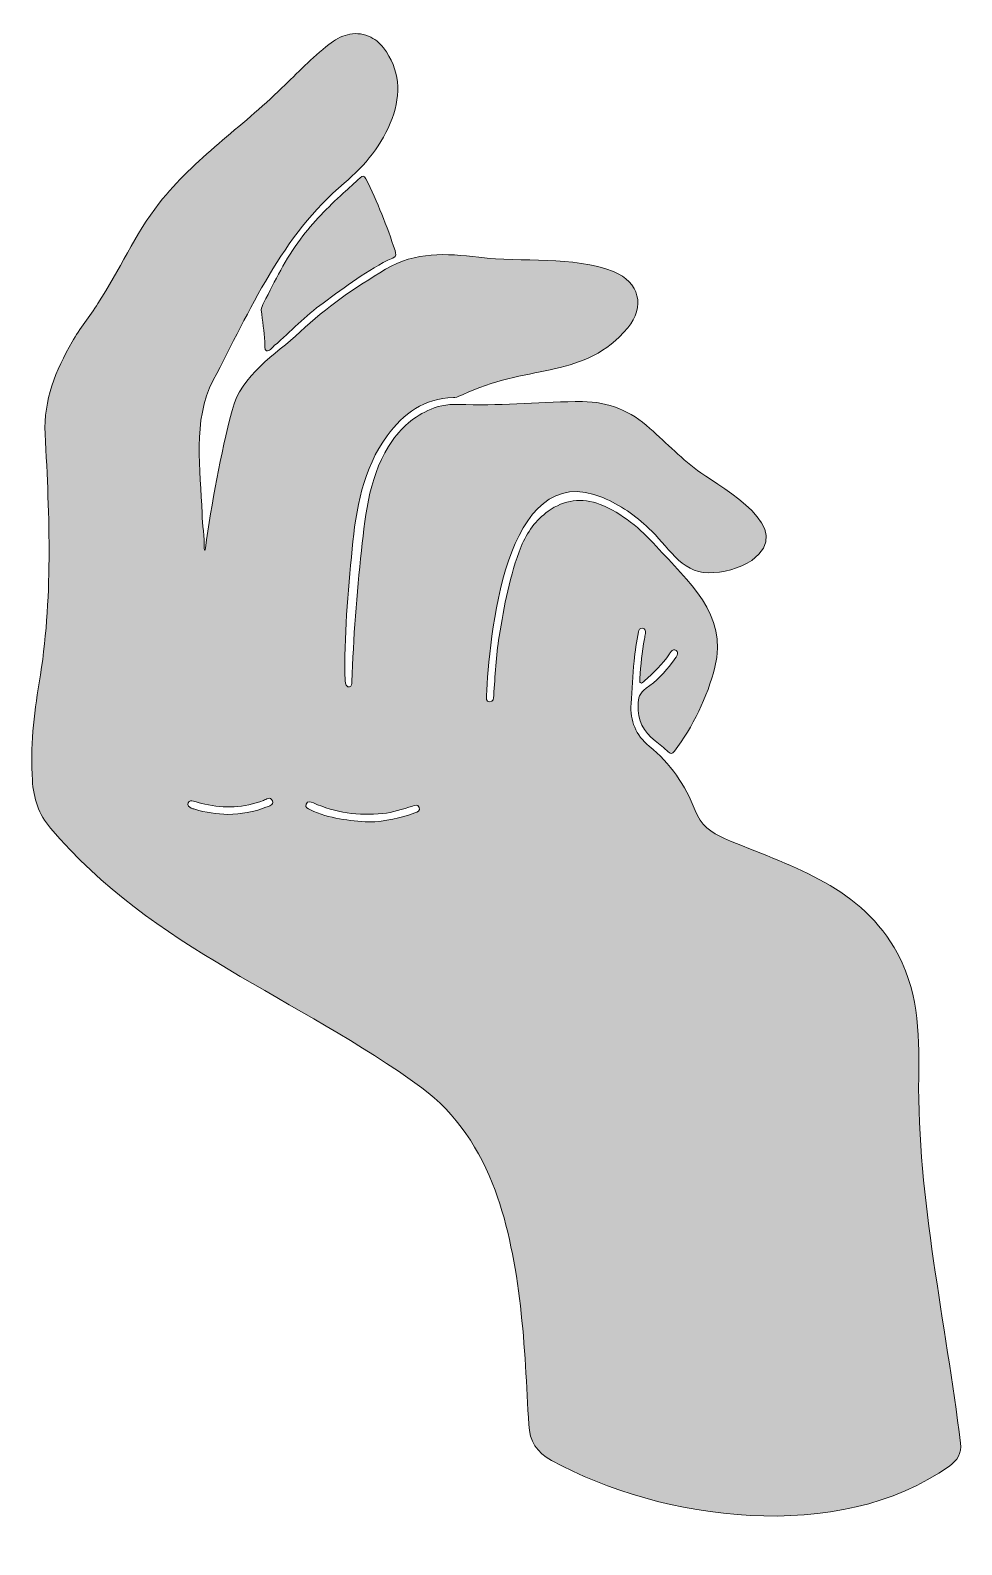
# Model space of a CAD drawing. Header units: inches. Extents: x 2.1 to 9.6, y -61.3 to -49.
import ezdxf

# ---------------------------------------------------------------- set-up
doc = ezdxf.new("R2010")
doc.units = ezdxf.units.IN
doc.header["$MEASUREMENT"] = 0
doc.layers.add('Layer 1', color=7, linetype='Continuous')

msp = doc.modelspace()

# ---------------------------------------------------------------- hatches: boundary and pattern name
at = {"layer": 'Layer 1', "true_color": 0xffffff}
h = msp.add_hatch(color=7, dxfattribs=at)
h.dxf.hatch_style = 2
edge = h.paths.add_edge_path()
edge.add_spline(control_points=[(2.101, -55.102), (2.11, -55.248), (2.152, -55.378), (2.248, -55.49), (3.073, -56.466), (4.253, -56.859), (5.253, -57.592), (5.531, -57.796), (5.728, -58.1), (5.846, -58.421), (6.06, -59.008), (6.086, -59.698), (6.118, -60.318), (6.125, -60.453), (6.184, -60.544), (6.301, -60.608), (7.196, -61.099), (8.63, -61.291), (9.522, -60.654), (9.587, -60.608), (9.622, -60.551), (9.612, -60.468), (9.495, -59.499), (9.262, -58.491), (9.274, -57.502), (9.279, -57.131), (9.271, -56.787), (9.075, -56.456), (8.77, -55.943), (8.221, -55.793), (7.703, -55.574), (7.596, -55.529), (7.508, -55.462), (7.464, -55.347), (7.385, -55.142), (7.264, -54.966), (7.093, -54.826), (6.986, -54.738), (6.936, -54.622), (6.946, -54.482), (6.954, -54.368), (6.959, -54.253), (6.97, -54.139), (6.977, -54.06), (6.993, -53.981), (7.005, -53.902), (7.008, -53.884), (7.017, -53.869), (7.037, -53.872), (7.061, -53.875), (7.065, -53.893), (7.062, -53.913), (7.06, -53.928), (7.057, -53.943), (7.055, -53.957), (7.035, -54.064), (7.023, -54.171), (7.018, -54.279), (7.017, -54.291), (7.014, -54.309), (7.02, -54.312), (7.033, -54.321), (7.044, -54.307), (7.054, -54.298), (7.128, -54.232), (7.201, -54.164), (7.257, -54.08), (7.262, -54.073), (7.266, -54.065), (7.271, -54.059), (7.282, -54.047), (7.295, -54.04), (7.31, -54.051), (7.325, -54.061), (7.327, -54.076), (7.319, -54.09), (7.307, -54.11), (7.295, -54.13), (7.28, -54.149), (7.219, -54.227), (7.151, -54.303), (7.068, -54.358), (7.014, -54.394), (7.004, -54.436), (7.003, -54.494), (6.999, -54.616), (7.045, -54.71), (7.141, -54.783), (7.178, -54.811), (7.214, -54.841), (7.247, -54.873), (7.269, -54.894), (7.28, -54.89), (7.297, -54.867), (7.445, -54.673), (7.565, -54.425), (7.624, -54.187), (7.731, -53.756), (7.408, -53.491), (7.149, -53.207), (7.02, -53.066), (6.878, -52.942), (6.697, -52.87), (6.546, -52.81), (6.405, -52.832), (6.276, -52.924), (6.176, -52.996), (6.103, -53.095), (6.057, -53.209), (5.964, -53.444), (5.919, -53.691), (5.879, -53.939), (5.853, -54.097), (5.845, -54.257), (5.835, -54.416), (5.834, -54.439), (5.834, -54.469), (5.801, -54.467), (5.771, -54.465), (5.775, -54.438), (5.776, -54.416), (5.797, -53.981), (5.917, -52.478), (6.719, -52.814), (6.86, -52.873), (6.98, -52.96), (7.09, -53.063), (7.235, -53.196), (7.351, -53.424), (7.571, -53.423), (7.688, -53.423), (7.826, -53.39), (7.923, -53.322), (8.293, -53.064), (7.691, -52.743), (7.512, -52.614), (7.361, -52.505), (7.236, -52.377), (7.099, -52.254), (6.944, -52.114), (6.765, -52.037), (6.552, -52.037), (6.238, -52.036), (5.923, -52.071), (5.609, -52.061), (5.524, -52.058), (5.435, -52.056), (5.353, -52.088), (5.214, -52.141), (5.101, -52.229), (5.016, -52.351), (4.83, -52.615), (4.798, -52.931), (4.764, -53.242), (4.725, -53.596), (4.699, -53.95), (4.687, -54.306), (4.687, -54.322), (4.683, -54.341), (4.668, -54.346), (4.645, -54.354), (4.632, -54.32), (4.632, -54.296), (4.622, -53.939), (4.656, -53.585), (4.689, -53.23), (4.718, -52.912), (4.778, -52.577), (4.971, -52.314), (5.103, -52.134), (5.272, -52.009), (5.508, -52.005), (5.537, -52.005), (5.603, -51.972), (5.627, -51.961), (6.135, -51.735), (6.572, -51.851), (6.919, -51.441), (7.063, -51.27), (7.013, -51.067), (6.805, -50.985), (6.473, -50.855), (6.066, -50.912), (5.714, -50.869), (5.446, -50.836), (5.205, -50.821), (4.96, -50.966), (4.714, -51.112), (4.478, -51.274), (4.269, -51.471), (4.064, -51.664), (3.792, -51.817), (3.717, -52.108), (3.624, -52.469), (3.551, -52.855), (3.502, -53.224), (3.501, -53.23), (3.498, -53.236), (3.496, -53.242), (3.494, -53.237), (3.491, -53.232), (3.491, -53.226), (3.495, -53.131), (3.477, -53.037), (3.474, -52.943), (3.463, -52.589), (3.393, -52.192), (3.565, -51.864), (3.862, -51.297), (4.12, -50.692), (4.624, -50.268), (4.796, -50.124), (4.932, -49.956), (5.012, -49.745), (5.088, -49.542), (5.075, -49.35), (4.942, -49.173), (4.91, -49.131), (4.871, -49.099), (4.822, -49.079), (4.7, -49.031), (4.596, -49.072), (4.501, -49.146), (4.364, -49.252), (4.244, -49.378), (4.121, -49.498), (3.793, -49.818), (3.414, -50.067), (3.128, -50.43), (2.927, -50.684), (2.807, -50.975), (2.632, -51.243), (2.563, -51.347), (2.485, -51.445), (2.423, -51.553), (2.29, -51.784), (2.191, -52.025), (2.204, -52.298), (2.239, -52.978), (2.27, -53.637), (2.156, -54.313), (2.112, -54.574), (2.084, -54.836), (2.101, -55.102)], knot_values=[0, 0, 0, 0, 1, 1, 1, 2, 2, 2, 3, 3, 3, 4, 4, 4, 5, 5, 5, 6, 6, 6, 7, 7, 7, 8, 8, 8, 9, 9, 9, 10, 10, 10, 11, 11, 11, 12, 12, 12, 13, 13, 13, 14, 14, 14, 15, 15, 15, 16, 16, 16, 17, 17, 17, 18, 18, 18, 19, 19, 19, 20, 20, 20, 21, 21, 21, 22, 22, 22, 23, 23, 23, 24, 24, 24, 25, 25, 25, 26, 26, 26, 27, 27, 27, 28, 28, 28, 29, 29, 29, 30, 30, 30, 31, 31, 31, 32, 32, 32, 33, 33, 33, 34, 34, 34, 35, 35, 35, 36, 36, 36, 37, 37, 37, 38, 38, 38, 39, 39, 39, 40, 40, 40, 41, 41, 41, 42, 42, 42, 43, 43, 43, 44, 44, 44, 45, 45, 45, 46, 46, 46, 47, 47, 47, 48, 48, 48, 49, 49, 49, 50, 50, 50, 51, 51, 51, 52, 52, 52, 53, 53, 53, 54, 54, 54, 55, 55, 55, 56, 56, 56, 57, 57, 57, 58, 58, 58, 59, 59, 59, 60, 60, 60, 61, 61, 61, 62, 62, 62, 63, 63, 63, 64, 64, 64, 65, 65, 65, 66, 66, 66, 67, 67, 67, 68, 68, 68, 69, 69, 69, 70, 70, 70, 71, 71, 71, 72, 72, 72, 73, 73, 73, 74, 74, 74, 75, 75, 75, 76, 76, 76, 77, 77, 77, 78, 78, 78, 79, 79, 79, 80, 80, 80, 81, 81, 81, 81], degree=3, periodic=1)
edge = h.paths.add_edge_path()
edge.add_spline(control_points=[(4.316, -55.296), (4.328, -55.264), (4.353, -55.277), (4.375, -55.286), (4.554, -55.365), (4.741, -55.391), (4.935, -55.372), (5.018, -55.364), (5.097, -55.337), (5.176, -55.311), (5.197, -55.304), (5.22, -55.292), (5.231, -55.322), (5.241, -55.35), (5.217, -55.359), (5.196, -55.366), (5.079, -55.407), (4.961, -55.438), (4.822, -55.44), (4.67, -55.429), (4.504, -55.415), (4.351, -55.341), (4.332, -55.331), (4.305, -55.324), (4.316, -55.296)], knot_values=[0, 0, 0, 0, 1, 1, 1, 2, 2, 2, 3, 3, 3, 4, 4, 4, 5, 5, 5, 6, 6, 6, 7, 7, 7, 8, 8, 8, 8], degree=3, periodic=1)
edge = h.paths.add_edge_path()
edge.add_spline(control_points=[(3.363, -55.285), (3.37, -55.265), (3.388, -55.267), (3.405, -55.271), (3.435, -55.279), (3.466, -55.289), (3.496, -55.296), (3.657, -55.333), (3.815, -55.326), (3.971, -55.266), (3.993, -55.257), (4.028, -55.228), (4.043, -55.269), (4.057, -55.306), (4.015, -55.311), (3.991, -55.321), (3.893, -55.361), (3.789, -55.374), (3.684, -55.379), (3.593, -55.373), (3.503, -55.364), (3.415, -55.337), (3.405, -55.334), (3.396, -55.331), (3.387, -55.327), (3.368, -55.319), (3.354, -55.307), (3.363, -55.285)], knot_values=[0, 0, 0, 0, 1, 1, 1, 2, 2, 2, 3, 3, 3, 4, 4, 4, 5, 5, 5, 6, 6, 6, 7, 7, 7, 8, 8, 8, 9, 9, 9, 9], degree=3, periodic=1)
h = msp.add_hatch(color=7, dxfattribs=at)
h.dxf.hatch_style = 2
edge = h.paths.add_edge_path()
edge.add_spline(control_points=[(4.753, -50.226), (4.708, -50.268), (4.662, -50.308), (4.617, -50.35), (4.492, -50.465), (4.372, -50.584), (4.27, -50.721), (4.151, -50.881), (4.063, -51.058), (3.975, -51.235), (3.964, -51.255), (3.954, -51.277), (3.953, -51.295), (3.964, -51.384), (3.977, -51.468), (3.983, -51.553), (3.984, -51.578), (3.977, -51.618), (3.996, -51.625), (4.017, -51.633), (4.039, -51.601), (4.059, -51.584), (4.192, -51.471), (4.31, -51.341), (4.453, -51.239), (4.636, -51.109), (4.811, -50.968), (5.017, -50.875), (5.052, -50.859), (5.043, -50.838), (5.036, -50.815), (4.971, -50.615), (4.893, -50.421), (4.8, -50.233), (4.786, -50.204), (4.773, -50.207), (4.753, -50.226)], knot_values=[0, 0, 0, 0, 1, 1, 1, 2, 2, 2, 3, 3, 3, 4, 4, 4, 5, 5, 5, 6, 6, 6, 7, 7, 7, 8, 8, 8, 9, 9, 9, 10, 10, 10, 11, 11, 11, 12, 12, 12, 12], degree=3, periodic=1)

# ---------------------------------------------------------------- linework, layer by layer
at = {"layer": 'Layer 1', "lineweight": 0}
for points, knots in [([(2.101, -55.102), (2.11, -55.248), (2.152, -55.378), (2.248, -55.49), (3.073, -56.466), (4.253, -56.859), (5.253, -57.592), (5.531, -57.796), (5.728, -58.1), (5.846, -58.421), (6.06, -59.008), (6.086, -59.698), (6.118, -60.318), (6.125, -60.453), (6.184, -60.544), (6.301, -60.608), (7.196, -61.099), (8.63, -61.291), (9.522, -60.654), (9.587, -60.608), (9.622, -60.551), (9.612, -60.468), (9.495, -59.499), (9.262, -58.491), (9.274, -57.502), (9.279, -57.131), (9.271, -56.787), (9.075, -56.456), (8.77, -55.943), (8.221, -55.793), (7.703, -55.574), (7.596, -55.529), (7.508, -55.462), (7.464, -55.347), (7.385, -55.142), (7.264, -54.966), (7.093, -54.826), (6.986, -54.738), (6.936, -54.622), (6.946, -54.482), (6.954, -54.368), (6.959, -54.253), (6.97, -54.139), (6.977, -54.06), (6.993, -53.981), (7.005, -53.902), (7.008, -53.884), (7.017, -53.869), (7.037, -53.872), (7.061, -53.875), (7.065, -53.893), (7.062, -53.913), (7.06, -53.928), (7.057, -53.943), (7.055, -53.957), (7.035, -54.064), (7.023, -54.171), (7.018, -54.279), (7.017, -54.291), (7.014, -54.309), (7.02, -54.312), (7.033, -54.321), (7.044, -54.307), (7.054, -54.298), (7.128, -54.232), (7.201, -54.164), (7.257, -54.08), (7.262, -54.073), (7.266, -54.065), (7.271, -54.059), (7.282, -54.047), (7.295, -54.04), (7.31, -54.051), (7.325, -54.061), (7.327, -54.076), (7.319, -54.09), (7.307, -54.11), (7.295, -54.13), (7.28, -54.149), (7.219, -54.227), (7.151, -54.303), (7.068, -54.358), (7.014, -54.394), (7.004, -54.436), (7.003, -54.494), (6.999, -54.616), (7.045, -54.71), (7.141, -54.783), (7.178, -54.811), (7.214, -54.841), (7.247, -54.873), (7.269, -54.894), (7.28, -54.89), (7.297, -54.867), (7.445, -54.673), (7.565, -54.425), (7.624, -54.187), (7.731, -53.756), (7.408, -53.491), (7.149, -53.207), (7.02, -53.066), (6.878, -52.942), (6.697, -52.87), (6.546, -52.81), (6.405, -52.832), (6.276, -52.924), (6.176, -52.996), (6.103, -53.095), (6.057, -53.209), (5.964, -53.444), (5.919, -53.691), (5.879, -53.939), (5.853, -54.097), (5.845, -54.257), (5.835, -54.416), (5.834, -54.439), (5.834, -54.469), (5.801, -54.467), (5.771, -54.465), (5.775, -54.438), (5.776, -54.416), (5.797, -53.981), (5.917, -52.478), (6.719, -52.814), (6.86, -52.873), (6.98, -52.96), (7.09, -53.063), (7.235, -53.196), (7.351, -53.424), (7.571, -53.423), (7.688, -53.423), (7.826, -53.39), (7.923, -53.322), (8.293, -53.064), (7.691, -52.743), (7.512, -52.614), (7.361, -52.505), (7.236, -52.377), (7.099, -52.254), (6.944, -52.114), (6.765, -52.037), (6.552, -52.037), (6.238, -52.036), (5.923, -52.071), (5.609, -52.061), (5.524, -52.058), (5.435, -52.056), (5.353, -52.088), (5.214, -52.141), (5.101, -52.229), (5.016, -52.351), (4.83, -52.615), (4.798, -52.931), (4.764, -53.242), (4.725, -53.596), (4.699, -53.95), (4.687, -54.306), (4.687, -54.322), (4.683, -54.341), (4.668, -54.346), (4.645, -54.354), (4.632, -54.32), (4.632, -54.296), (4.622, -53.939), (4.656, -53.585), (4.689, -53.23), (4.718, -52.912), (4.778, -52.577), (4.971, -52.314), (5.103, -52.134), (5.272, -52.009), (5.508, -52.005), (5.537, -52.005), (5.603, -51.972), (5.627, -51.961), (6.135, -51.735), (6.572, -51.851), (6.919, -51.441), (7.063, -51.27), (7.013, -51.067), (6.805, -50.985), (6.473, -50.855), (6.066, -50.912), (5.714, -50.869), (5.446, -50.836), (5.205, -50.821), (4.96, -50.966), (4.714, -51.112), (4.478, -51.274), (4.269, -51.471), (4.064, -51.664), (3.792, -51.817), (3.717, -52.108), (3.624, -52.469), (3.551, -52.855), (3.502, -53.224), (3.501, -53.23), (3.498, -53.236), (3.496, -53.242), (3.494, -53.237), (3.491, -53.232), (3.491, -53.226), (3.495, -53.131), (3.477, -53.037), (3.474, -52.943), (3.463, -52.589), (3.393, -52.192), (3.565, -51.864), (3.862, -51.297), (4.12, -50.692), (4.624, -50.268), (4.796, -50.124), (4.932, -49.956), (5.012, -49.745), (5.088, -49.542), (5.075, -49.35), (4.942, -49.173), (4.91, -49.131), (4.871, -49.099), (4.822, -49.079), (4.7, -49.031), (4.596, -49.072), (4.501, -49.146), (4.364, -49.252), (4.244, -49.378), (4.121, -49.498), (3.793, -49.818), (3.414, -50.067), (3.128, -50.43), (2.927, -50.684), (2.807, -50.975), (2.632, -51.243), (2.563, -51.347), (2.485, -51.445), (2.423, -51.553), (2.29, -51.784), (2.191, -52.025), (2.204, -52.298), (2.239, -52.978), (2.27, -53.637), (2.156, -54.313), (2.112, -54.574), (2.084, -54.836), (2.101, -55.102)], [0, 0, 0, 0, 1, 1, 1, 2, 2, 2, 3, 3, 3, 4, 4, 4, 5, 5, 5, 6, 6, 6, 7, 7, 7, 8, 8, 8, 9, 9, 9, 10, 10, 10, 11, 11, 11, 12, 12, 12, 13, 13, 13, 14, 14, 14, 15, 15, 15, 16, 16, 16, 17, 17, 17, 18, 18, 18, 19, 19, 19, 20, 20, 20, 21, 21, 21, 22, 22, 22, 23, 23, 23, 24, 24, 24, 25, 25, 25, 26, 26, 26, 27, 27, 27, 28, 28, 28, 29, 29, 29, 30, 30, 30, 31, 31, 31, 32, 32, 32, 33, 33, 33, 34, 34, 34, 35, 35, 35, 36, 36, 36, 37, 37, 37, 38, 38, 38, 39, 39, 39, 40, 40, 40, 41, 41, 41, 42, 42, 42, 43, 43, 43, 44, 44, 44, 45, 45, 45, 46, 46, 46, 47, 47, 47, 48, 48, 48, 49, 49, 49, 50, 50, 50, 51, 51, 51, 52, 52, 52, 53, 53, 53, 54, 54, 54, 55, 55, 55, 56, 56, 56, 57, 57, 57, 58, 58, 58, 59, 59, 59, 60, 60, 60, 61, 61, 61, 62, 62, 62, 63, 63, 63, 64, 64, 64, 65, 65, 65, 66, 66, 66, 67, 67, 67, 68, 68, 68, 69, 69, 69, 70, 70, 70, 71, 71, 71, 72, 72, 72, 73, 73, 73, 74, 74, 74, 75, 75, 75, 76, 76, 76, 77, 77, 77, 78, 78, 78, 79, 79, 79, 80, 80, 80, 81, 81, 81, 81]), ([(4.753, -50.226), (4.708, -50.268), (4.662, -50.308), (4.617, -50.35), (4.492, -50.465), (4.372, -50.584), (4.27, -50.721), (4.151, -50.881), (4.063, -51.058), (3.975, -51.235), (3.964, -51.255), (3.954, -51.277), (3.953, -51.295), (3.964, -51.384), (3.977, -51.468), (3.983, -51.553), (3.984, -51.578), (3.977, -51.618), (3.996, -51.625), (4.017, -51.633), (4.039, -51.601), (4.059, -51.584), (4.192, -51.471), (4.31, -51.341), (4.453, -51.239), (4.636, -51.109), (4.811, -50.968), (5.017, -50.875), (5.052, -50.859), (5.043, -50.838), (5.036, -50.815), (4.971, -50.615), (4.893, -50.421), (4.8, -50.233), (4.786, -50.204), (4.773, -50.207), (4.753, -50.226)], [0, 0, 0, 0, 1, 1, 1, 2, 2, 2, 3, 3, 3, 4, 4, 4, 5, 5, 5, 6, 6, 6, 7, 7, 7, 8, 8, 8, 9, 9, 9, 10, 10, 10, 11, 11, 11, 12, 12, 12, 12]), ([(3.363, -55.285), (3.37, -55.265), (3.388, -55.267), (3.405, -55.271), (3.435, -55.279), (3.466, -55.289), (3.496, -55.296), (3.657, -55.333), (3.815, -55.326), (3.971, -55.266), (3.993, -55.257), (4.028, -55.228), (4.043, -55.269), (4.057, -55.306), (4.015, -55.311), (3.991, -55.321), (3.893, -55.361), (3.789, -55.374), (3.684, -55.379), (3.593, -55.373), (3.503, -55.364), (3.415, -55.337), (3.405, -55.334), (3.396, -55.331), (3.387, -55.327), (3.368, -55.319), (3.354, -55.307), (3.363, -55.285)], [0, 0, 0, 0, 1, 1, 1, 2, 2, 2, 3, 3, 3, 4, 4, 4, 5, 5, 5, 6, 6, 6, 7, 7, 7, 8, 8, 8, 9, 9, 9, 9]), ([(4.316, -55.296), (4.328, -55.264), (4.353, -55.277), (4.375, -55.286), (4.554, -55.365), (4.741, -55.391), (4.935, -55.372), (5.018, -55.364), (5.097, -55.337), (5.176, -55.311), (5.197, -55.304), (5.22, -55.292), (5.231, -55.322), (5.241, -55.35), (5.217, -55.359), (5.196, -55.366), (5.079, -55.407), (4.961, -55.438), (4.822, -55.44), (4.67, -55.429), (4.504, -55.415), (4.351, -55.341), (4.332, -55.331), (4.305, -55.324), (4.316, -55.296)], [0, 0, 0, 0, 1, 1, 1, 2, 2, 2, 3, 3, 3, 4, 4, 4, 5, 5, 5, 6, 6, 6, 7, 7, 7, 8, 8, 8, 8])]:
    msp.add_open_spline(points, degree=3, knots=knots, dxfattribs=at)

doc.saveas('drawing.dxf')
